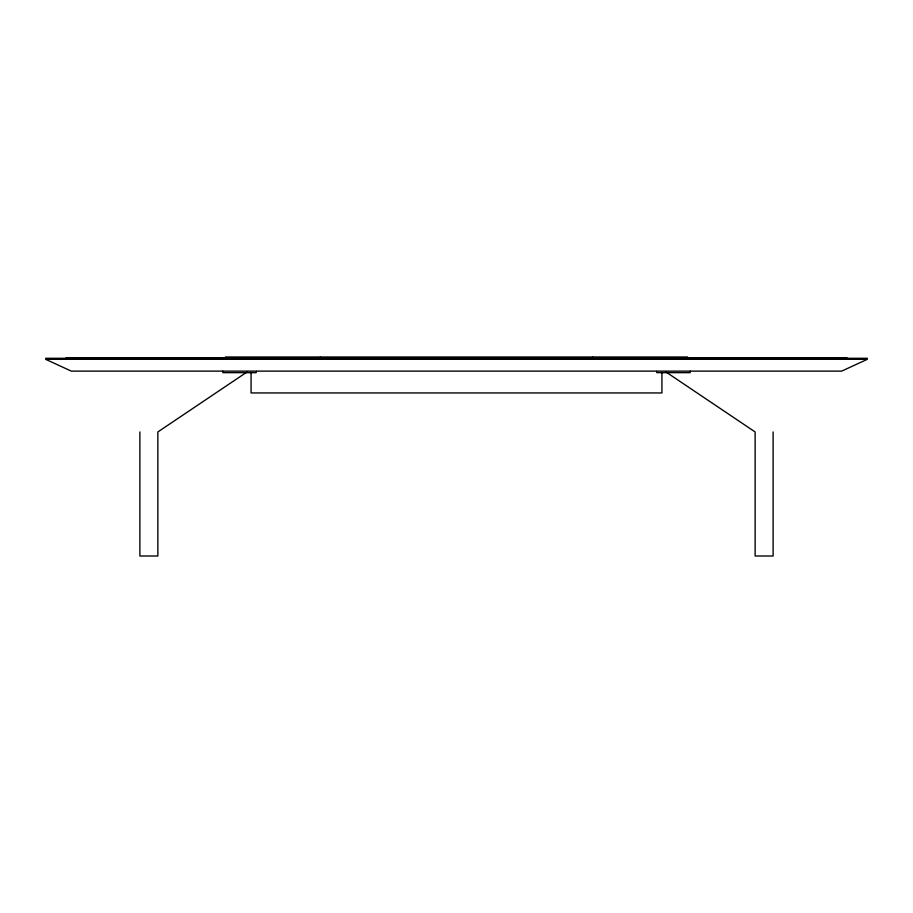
<?xml version="1.0" encoding="UTF-8"?>
<svg xmlns="http://www.w3.org/2000/svg" width="913" height="913" viewBox="0 0 913 913"><rect width="100%" height="100%" fill="white"/><g stroke="black" fill="none" stroke-linecap="round" stroke-linejoin="round"><path stroke-width="1.37" d="M247.149 371.911L157.858 431.952L157.858 556.006L139.883 556.006L139.883 431.952M66.044 357.77L846.956 357.77M45.65 358.284L867.35 358.284M256.781 371.123L656.219 371.123M665.851 371.911L755.131 431.952L755.131 556.006L773.106 556.006L773.106 431.952M690.171 371.123L690.171 372.664L656.789 372.664L656.789 371.123L841.672 371.123L867.35 359.311L45.65 359.311L71.328 371.123L256.211 371.123L256.211 372.664L222.829 372.664L222.829 371.123M687.603 357.77L687.603 356.994L225.397 356.994L225.397 357.77M661.925 372.481L661.925 392.944L251.075 392.944L251.075 372.481M592.594 356.994L592.594 357.77M320.406 356.994L320.406 357.77"/></g></svg>
